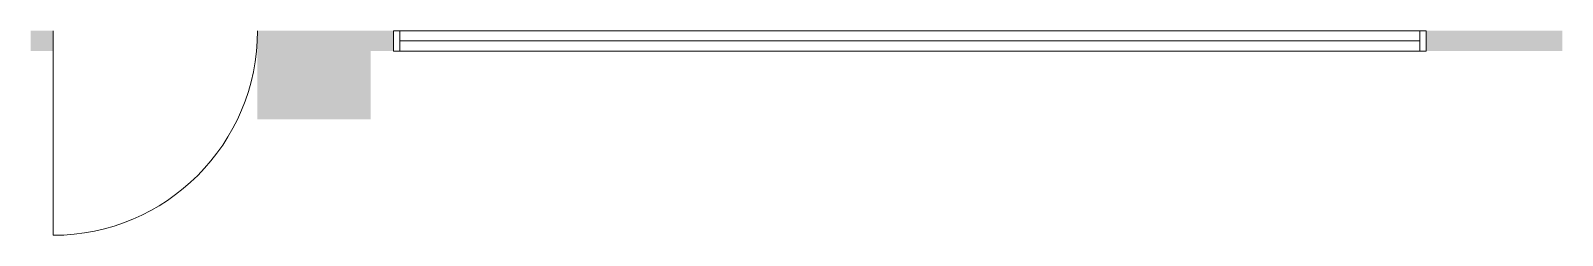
# Model space of a CAD drawing. Header units: millimetres. Extents: x -376000 to 292178, y -193032 to 188048.
# Drawn here: x -175774 to -169024, y -104036 to -103136 of the extents above; entities that cross this region are included whole.
import ezdxf

# ---------------------------------------------------------------- set-up
doc = ezdxf.new("R2010")
doc.units = ezdxf.units.MM
for name, color, linetype, lineweight in [('02_既存平面-内部建具・サッシ', 7, 'Continuous', 18), ('_区分表-C_A：塗（壁）-2 (2D)', 7, 'Continuous', 5), ('_区分表-オーナー：塗（壁）-3 (2D)', 7, 'Continuous', 5), ('一般', 7, 'Continuous', 5)]:
    doc.layers.add(name, color=color, linetype=linetype, lineweight=lineweight)
for name, color, linetype, lineweight, true_color in [('03_0.15', 7, 'Continuous', 15, 0x990099), ('04_0.10', 7, 'Continuous', 9, 0x0099ff), ('08_ハッチ・色', 7, 'Continuous', 5, 0x888888)]:
    doc.layers.add(name, color=color, linetype=linetype, lineweight=lineweight, true_color=true_color)

# ---------------------------------------------------------------- blocks, each defined once
blk = doc.blocks.new('グループ-315')
at = {"layer": '03_0.15'}
blk.add_line((-175673.7, -104035.9), (-175673.7, -103135.9), dxfattribs=at)
blk.add_arc((-175673.7, -103135.9), 900, 270, 0, dxfattribs=at)
blk = doc.blocks.new('グループ-331')
at = {"layer": '03_0.15', "transparency": 33554687}
blk.add_line((-169652.5, -103180.9), (-174146.1, -103180.9), dxfattribs=at)
at = {"layer": '03_0.15', "flags": 128}
for points in [[(-174146.1, -103225.9), (-174174.8, -103225.9), (-174174.8, -103135.9), (-174146.1, -103135.9)], [(-169623.7, -103225.9), (-169652.5, -103225.9), (-169652.5, -103135.9), (-169623.7, -103135.9)]]:
    blk.add_lwpolyline(points, close=True, dxfattribs=at)
at = {"layer": '04_0.10', "transparency": 33554687}
for p, q in [((-169652.5, -103135.9), (-174146.1, -103135.9)), ((-169652.5, -103225.9), (-174146.1, -103225.9))]:
    blk.add_line(p, q, dxfattribs=at)
blk = doc.blocks.new('区分表-C_A：塗（壁）-2 (2D)')
at = {"layer": '08_ハッチ・色', "linetype": 'Continuous', "lineweight": 0, "true_color": 0x80ff00}
for points in [[(-174774.8, -103525.9), (-174774.8, -103225.9), (-174274.8, -103225.9)], [(-174274.8, -103225.9), (-174274.8, -103525.9), (-174774.8, -103525.9)]]:
    blk.add_hatch(color=70, dxfattribs=at).paths.add_polyline_path(points)
at = {"layer": '08_ハッチ・色', "color": 141}
for points in [[(-175673.7, -103225.9), (-175673.7, -103135.9), (-175773.7, -103225.9), (-175773.7, -103135.9)], [(-174174.8, -103225.9), (-174174.8, -103135.9), (-174774.8, -103225.9), (-174774.8, -103135.9)], [(-169023.7, -103225.9), (-169023.7, -103135.9), (-169623.7, -103225.9), (-169623.7, -103135.9)]]:
    blk.add_solid(points, dxfattribs=at)
at = {"layer": '02_既存平面-内部建具・サッシ', "color": 7, "transparency": 33554559}
blk.add_blockref('グループ-315', (0, 0), dxfattribs=at)
at = {"layer": '一般', "color": 7, "transparency": 33554687}
blk.add_blockref('グループ-331', (0, 0), dxfattribs=at)
blk = doc.blocks.new('グループ-430')
at = {"layer": '03_0.15'}
blk.add_line((-175673.7, -104035.9), (-175673.7, -103135.9), dxfattribs=at)
blk.add_arc((-175673.7, -103135.9), 900, 270, 0, dxfattribs=at)
blk = doc.blocks.new('グループ-447')
at = {"layer": '03_0.15', "transparency": 33554687}
blk.add_line((-169652.5, -103180.9), (-174146.1, -103180.9), dxfattribs=at)
at = {"layer": '03_0.15', "flags": 128}
for points in [[(-174146.1, -103225.9), (-174174.8, -103225.9), (-174174.8, -103135.9), (-174146.1, -103135.9)], [(-169623.7, -103225.9), (-169652.5, -103225.9), (-169652.5, -103135.9), (-169623.7, -103135.9)]]:
    blk.add_lwpolyline(points, close=True, dxfattribs=at)
at = {"layer": '04_0.10', "transparency": 33554687}
for p, q in [((-169652.5, -103135.9), (-174146.1, -103135.9)), ((-169652.5, -103225.9), (-174146.1, -103225.9))]:
    blk.add_line(p, q, dxfattribs=at)
blk = doc.blocks.new('区分表-オーナー：塗（壁）-3 (2D)')
at = {"layer": '08_ハッチ・色', "color": 141}
for points in [[(-175673.7, -103225.9), (-175673.7, -103135.9), (-175773.7, -103225.9), (-175773.7, -103135.9)], [(-174174.8, -103225.9), (-174174.8, -103135.9), (-174774.8, -103225.9), (-174774.8, -103135.9)], [(-169023.7, -103225.9), (-169023.7, -103135.9), (-169623.7, -103225.9), (-169623.7, -103135.9)]]:
    blk.add_solid(points, dxfattribs=at)
at = {"layer": '02_既存平面-内部建具・サッシ', "color": 7, "transparency": 33554559}
blk.add_blockref('グループ-430', (0, 0), dxfattribs=at)
at = {"layer": '一般', "color": 7, "transparency": 33554687}
blk.add_blockref('グループ-447', (0, 0), dxfattribs=at)

msp = doc.modelspace()

# ---------------------------------------------------------------- block references
at = {"layer": '_区分表-C_A：塗（壁）-2 (2D)'}
msp.add_blockref('区分表-C_A：塗（壁）-2 (2D)', (0, 0), dxfattribs=at)
at = {"layer": '_区分表-オーナー：塗（壁）-3 (2D)'}
msp.add_blockref('区分表-オーナー：塗（壁）-3 (2D)', (0, 0), dxfattribs=at)

doc.saveas('drawing.dxf')
